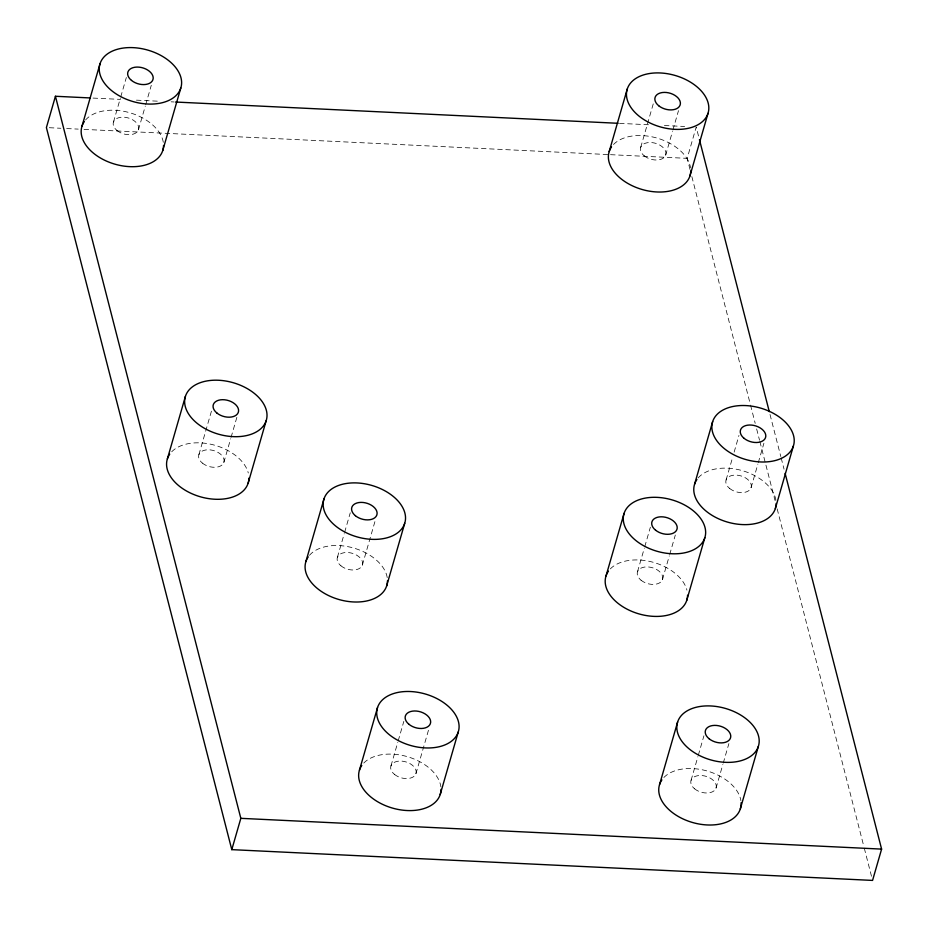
<?xml version="1.0" encoding="UTF-8"?>
<svg xmlns="http://www.w3.org/2000/svg" width="928" height="928" viewBox="0 0 928 928"><rect width="100%" height="100%" fill="white"/><g stroke="black" fill="none" stroke-linecap="round" stroke-linejoin="round"><path stroke-width="0.7" stroke-dasharray="4.64 3.48" d="M113.483 122.032L120.315 98.368M120.721 96.976L126.347 77.5M138.434 129.827L145.267 106.175M145.661 104.783L151.287 85.295M198.894 454.639L211.746 410.106M223.834 462.446L230.666 438.782M231.06 437.39L237.092 416.521M337.409 557.334L344.242 533.681M344.636 532.289L350.262 512.801M362.361 565.14L375.608 519.216M390.966 765.925L397.799 742.261M398.193 740.869L403.819 721.392M415.918 773.732L429.165 727.807M640.703 147.355L653.556 102.822M665.654 155.15L672.475 131.498M672.881 130.106L678.507 110.618M690.049 169.569L687.172 158.352L696.209 127.043L698.726 136.857M637.513 571.752L644.345 548.1M644.751 546.708L650.366 527.22M662.464 579.559L669.297 555.895M669.691 554.503L675.317 535.027M726.102 479.962L732.528 457.69M734.141 452.133L738.955 435.429M751.054 487.768L757.874 464.104M758.28 462.712L763.906 443.236M691.07 780.344L697.902 756.68M698.308 755.288L703.923 735.8M716.022 788.139L722.854 764.486M723.248 763.094L728.874 743.606M93.044 98.078L120.524 99.389M136.439 100.154L159.581 101.268M171.146 101.825L174.046 101.964M619.544 123.366L649.925 124.816M664.39 125.512L684.632 126.486M49.288 127.716L60.865 128.273M66.654 128.551L78.219 129.108M84.007 129.386L609.058 154.605M610.508 154.674L687.172 158.352M770.008 414.468L780.808 456.53M781.167 457.933L784.044 469.15M691.847 176.587L750.172 403.715M750.532 405.118L755.206 423.342M756.645 428.956L759.522 440.174M759.881 441.566L775.008 500.459M777.165 508.869L863.922 846.765M864.281 848.169L871.844 877.61M613.512 144.501A42.178 26.773 16.1 0 1 657.743 138.284A42.178 26.773 16.1 0 1 690.525 167.736M85.538 120.002A42.178 26.773 16.1 0 1 130.117 112.833A42.178 26.773 16.1 0 1 163.386 142.924M171.703 451.785A42.178 26.773 16.1 0 1 214.484 445.15A42.178 26.773 16.1 0 1 248.298 473.013M698.158 477.932A42.178 26.773 16.1 0 1 742.725 470.763A42.178 26.773 16.1 0 1 776.005 500.865M610.334 568.899A42.178 26.773 16.1 0 1 653.115 562.264A42.178 26.773 16.1 0 1 686.929 590.127M363.776 763.071A42.178 26.773 16.1 0 1 408.39 756.97A42.178 26.773 16.1 0 1 440.87 786.828M663.88 777.49A42.178 26.773 16.1 0 1 708.122 771.272A42.178 26.773 16.1 0 1 740.904 800.713M309.465 555.315A42.178 26.773 16.1 0 1 354.032 548.146A42.178 26.773 16.1 0 1 387.312 578.237M644.241 155.834A13.073 8.294 16.1 0 0 665.55 155.428A13.073 8.294 16.1 0 0 649.751 142.494A13.073 8.294 16.1 0 0 644.241 155.834M117.021 130.512A13.073 8.294 16.1 0 0 138.33 130.106A13.073 8.294 16.1 0 0 122.531 117.172A13.073 8.294 16.1 0 0 117.021 130.512M202.42 463.118A13.073 8.294 16.1 0 0 223.729 462.724A13.073 8.294 16.1 0 0 207.93 449.79A13.073 8.294 16.1 0 0 202.42 463.118M729.64 488.441A13.073 8.294 16.1 0 0 750.949 488.047A13.073 8.294 16.1 0 0 735.15 475.101A13.073 8.294 16.1 0 0 729.64 488.441M641.051 580.232A13.073 8.294 16.1 0 0 662.36 579.838A13.073 8.294 16.1 0 0 646.561 566.904A13.073 8.294 16.1 0 0 641.051 580.232M394.504 774.404A13.073 8.294 16.1 0 0 415.802 774.01A13.073 8.294 16.1 0 0 400.014 761.064A13.073 8.294 16.1 0 0 394.504 774.404M694.608 788.812A13.073 8.294 16.1 0 0 715.917 788.417A13.073 8.294 16.1 0 0 700.118 775.483A13.073 8.294 16.1 0 0 694.608 788.812M340.947 565.813A13.073 8.294 16.1 0 0 362.256 565.419A13.073 8.294 16.1 0 0 346.457 552.485A13.073 8.294 16.1 0 0 340.947 565.813"/><path stroke-width="1.39" d="M90.155 97.939L55.436 96.268L46.4 127.577L231.791 849.642L872.564 880.417L881.6 849.108L785.123 473.35M81.977 126.266L100.05 63.649M162.713 150.638L180.798 88.021A42.178 26.773 16.1 0 0 127.333 47.664A42.178 26.773 16.1 0 0 113.135 91.814A42.178 26.773 16.1 0 0 180.798 88.021M167.376 458.884L185.449 396.256M248.112 483.256L266.197 420.628A42.178 26.773 16.1 0 0 212.732 380.271A42.178 26.773 16.1 0 0 198.534 424.421A42.178 26.773 16.1 0 0 266.197 420.628M305.892 561.579L323.976 498.951M231.791 849.642L240.828 818.334L55.436 96.268M386.64 585.951L404.712 523.322A42.178 26.773 16.1 0 0 351.26 482.966A42.178 26.773 16.1 0 0 337.061 527.127A42.178 26.773 16.1 0 0 404.712 523.322M359.449 770.159L377.534 707.542M609.186 151.589L627.27 88.972M440.197 794.542L458.27 731.914A42.178 26.773 16.1 0 0 404.817 691.557A42.178 26.773 16.1 0 0 390.618 735.707A42.178 26.773 16.1 0 0 458.27 731.914M689.933 175.96L708.006 113.344A42.178 26.773 16.1 0 0 654.553 72.987A42.178 26.773 16.1 0 0 640.355 117.137A42.178 26.773 16.1 0 0 708.006 113.344M606.007 575.998L624.08 513.37M694.585 484.196L712.669 421.579M686.743 600.37L704.828 537.741A42.178 26.773 16.1 0 0 651.363 497.385A42.178 26.773 16.1 0 0 637.165 541.534A42.178 26.773 16.1 0 0 704.828 537.741M659.564 784.578L677.637 721.949M775.332 508.579L793.405 445.95A42.178 26.773 16.1 0 0 739.952 405.594A42.178 26.773 16.1 0 0 725.754 449.744A42.178 26.773 16.1 0 0 793.405 445.95M740.3 808.949L758.373 746.332A42.178 26.773 16.1 0 0 704.92 705.976A42.178 26.773 16.1 0 0 690.722 750.126A42.178 26.773 16.1 0 0 758.373 746.332M175.496 102.034L618.094 123.296M240.828 818.334L881.6 849.108M699.445 139.664L769.289 411.661M690.757 170.822A42.178 26.773 16.1 0 1 641.352 189.266A42.178 26.773 16.1 0 1 611.529 146.902M163.537 145.499A42.178 26.773 16.1 0 1 114.144 163.943A42.178 26.773 16.1 0 1 84.32 121.58M248.936 478.106A42.178 26.773 16.1 0 1 199.543 496.55A42.178 26.773 16.1 0 1 169.72 454.186M776.156 503.428A42.178 26.773 16.1 0 1 726.752 521.872A42.178 26.773 16.1 0 1 696.928 479.509M687.567 595.219A42.178 26.773 16.1 0 1 638.012 613.617A42.178 26.773 16.1 0 1 608.466 571.126M441.02 789.392A42.178 26.773 16.1 0 1 391.616 807.836A42.178 26.773 16.1 0 1 361.792 765.472M741.101 802.708A42.178 26.773 16.1 0 1 692.543 822.498A42.178 26.773 16.1 0 1 661.896 779.891M387.463 580.812A42.178 26.773 16.1 0 1 338.059 599.256A42.178 26.773 16.1 0 1 308.235 556.893M658.694 105.734A13.073 8.294 16.1 0 0 680.004 105.328A13.073 8.294 16.1 0 0 664.204 92.394A13.073 8.294 16.1 0 0 658.694 105.734M131.486 80.411A13.073 8.294 16.1 0 0 152.795 80.005A13.073 8.294 16.1 0 0 136.996 67.071A13.073 8.294 16.1 0 0 131.486 80.411M216.885 413.018A13.073 8.294 16.1 0 0 238.194 412.624A13.073 8.294 16.1 0 0 222.395 399.69A13.073 8.294 16.1 0 0 216.885 413.018M744.094 438.341A13.073 8.294 16.1 0 0 765.403 437.946A13.073 8.294 16.1 0 0 749.604 425.012A13.073 8.294 16.1 0 0 744.094 438.341M655.516 530.132A13.073 8.294 16.1 0 0 676.814 529.737A13.073 8.294 16.1 0 0 661.026 516.803A13.073 8.294 16.1 0 0 655.516 530.132M408.958 724.304A13.073 8.294 16.1 0 0 430.267 723.91A13.073 8.294 16.1 0 0 414.468 710.976A13.073 8.294 16.1 0 0 408.958 724.304M709.062 738.723A13.073 8.294 16.1 0 0 730.371 738.317A13.073 8.294 16.1 0 0 714.583 725.383A13.073 8.294 16.1 0 0 709.062 738.723M355.401 515.713A13.073 8.294 16.1 0 0 376.71 515.318A13.073 8.294 16.1 0 0 360.911 502.384A13.073 8.294 16.1 0 0 355.401 515.713"/></g></svg>
